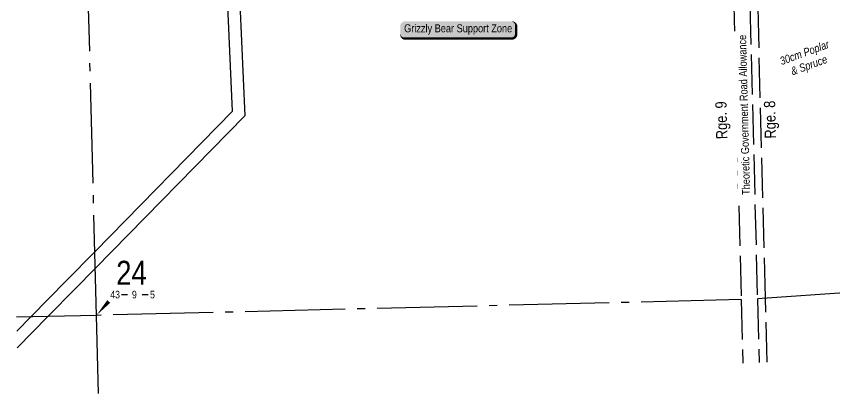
# Model space of a CAD drawing. Extents: x 623176 to 628609, y 5842554 to 5845751.
# Drawn here: x 623218 to 624241, y 5842554 to 5843025 of the extents above; entities that cross this region are included whole.
import ezdxf
from ezdxf.enums import TextEntityAlignment as Align

# ---------------------------------------------------------------- set-up
doc = ezdxf.new("R2010")
doc.units = 0
doc.header["$LTSCALE"] = 5
doc.linetypes.add('foc-QUARTERLINE', pattern=[33, 25, -3, 2, -3])
doc.linetypes.add('foc-UNSURVEYED', pattern=[12.5, 10, -2.5])
for name, color, linetype in [('10', 1, 'Continuous'), ('9', 3, 'Continuous'), ('AS-WILDLIFE-BLOCK', 131, 'Continuous'), ('C-RW', 13, 'Continuous'), ('D-TXT', 6, 'Continuous'), ('L-QSEC', 8, 'foc-QUARTERLINE'), ('L-ROAD-T', 7, 'Continuous'), ('L-SECLBL', 7, 'Continuous'), ('L-USEC', 7, 'foc-UNSURVEYED'), ('T-BUSH-T', 110, 'Continuous')]:
    doc.layers.add(name, color=color, linetype=linetype)
doc.styles.add('80', font='ARIALN.TTF', dxfattribs={"height": 10})
doc.styles.add('80L', font='ARIALN.TTF', dxfattribs={"height": 10})
doc.styles.add('80LS', font='ARIALNI.TTF', dxfattribs={"height": 10})
doc.styles.add('SIMPLEX', font='ARIALN.TTF')

# ---------------------------------------------------------------- blocks, each defined once
blk = doc.blocks.new('L-SECLBL')
at = {"layer": '9', "color": 7}
for p, q in [((-5.1, -27.8), (-12.3, -27.8)), ((20.7, -27.8), (13.5, -27.8))]:
    blk.add_line(p, q, dxfattribs=at)
at = {"layer": '10', "color": 2, "style": 'SIMPLEX'}
blk.add_attdef('SEC', text='', height=30, dxfattribs=at).set_placement((0, 0), align=Align.MIDDLE)
at = {"layer": '10', "color": 5, "style": '80L'}
blk.add_attdef('TWP', text='', height=9.5, dxfattribs=at).set_placement((-14.4, -27.4), align=Align.MIDDLE_RIGHT)
blk.add_attdef('RGE', text='', height=9.5, dxfattribs=at).set_placement((3.6, -27.4), align=Align.MIDDLE_CENTER)
blk.add_attdef('MER', text='', height=9.5, dxfattribs=at).set_placement((23.2, -27.4), align=Align.MIDDLE_LEFT)
blk = doc.blocks.new('*U54')
h = blk.add_hatch(color=255)
edge = h.paths.add_edge_path()
edge.add_line((-66.5, -11.5), (66.5, -11.5))
edge.add_arc((66.5, -5.5), 6, 270, 360)
edge.add_line((72.5, -5.5), (72.5, 4))
edge.add_arc((66.5, 4), 6, 0, 90)
edge.add_line((66.5, 10), (-66.5, 10))
edge.add_arc((-66.5, 4), 6, 90, 180)
edge.add_line((-72.5, 4), (-72.5, -5.5))
edge.add_arc((-66.5, -5.5), 6, 180, 270)
at = {"color": 131, "flags": 128}
blk.add_lwpolyline([(-66.5, -11.5, 3, 3, 0), (66.5, -11.5, 3, 3, 0.414214), (72.5, -5.5, 3, 3, 0), (72.5, 4, 3, 0, 0.414214), (66.5, 10, 0, 0, 0), (-66.5, 10, 0, 0, 0.414214), (-72.5, 4, 0, 0, 0), (-72.5, -5.5, 0, 3, 0.414214)], format="xyseb", close=True, dxfattribs=at)
at = {"color": 131, "style": '80'}
blk.add_attdef('ENTER_TEXT_001', (-36, -5), '', height=10, dxfattribs=at)

msp = doc.modelspace()

# ---------------------------------------------------------------- linework, layer by layer
at = {"layer": 'C-RW'}
for points in [[(623218.677, 5842631.512), (623236.145, 5842649.295), (623280.996, 5842694.956), (623316.22, 5842730.815), (623488.377, 5842906.094), (623463.673, 5843459.837)], [(623478.677, 5843460.2), (623503.659, 5842900.237), (623316.751, 5842709.942), (623291.703, 5842684.441), (623257.697, 5842649.823), (623219.217, 5842610.648)]]:
    msp.add_lwpolyline(points, dxfattribs=at)
at = {"layer": 'L-QSEC', "flags": 128}
for points in [[(623318.243, 5842651.305), (623297.773, 5843455.816)], [(624144.183, 5842672.369), (624954.818, 5842728.522)], [(624124.095, 5842670.978), (623318.243, 5842651.305)], [(623318.243, 5842651.305), (623218.228, 5842648.864)], [(623320.729, 5842553.602), (623318.243, 5842651.305)]]:
    msp.add_lwpolyline(points, dxfattribs=at)
at = {"layer": 'L-SECLBL', "flags": 128}
msp.add_lwpolyline([(623318.243, 5842651.305, 0, 5.002, 0), (623333.651, 5842668.621, 0, 0, 0)], format="xyseb", dxfattribs=at)
at = {"layer": 'L-USEC', "flags": 128}
for points in [[(624103.574, 5843475.4), (624113.835, 5843073.189), (624124.095, 5842670.978)], [(624123.662, 5843476.792), (624133.945, 5843073.702), (624144.205, 5842671.491)], [(624154.227, 5842673.065), (624143.968, 5843075.277), (624133.706, 5843477.488)], [(624124.095, 5842670.978), (624126.121, 5842591.53)], [(624144.205, 5842671.491), (624146.22, 5842592.476)], [(624156.27, 5842592.949), (624154.227, 5842673.065)]]:
    msp.add_lwpolyline(points, dxfattribs=at)

# ---------------------------------------------------------------- block references
at = {"layer": 'AS-WILDLIFE-BLOCK'}
ref = msp.add_blockref('*U54', (623770.365, 5843008.309), dxfattribs=dict(at, xscale=1.000361210425861, yscale=1.000361210425861, zscale=1.000361210425861))
ref.add_attrib('ENTER_TEXT_001', 'Grizzly Bear Support Zone', (623702.776, 5843004.689), dxfattribs={"layer": '0', "color": 131, "height": 10.00361, "style": '80'})
at = {"layer": 'L-SECLBL'}
msp.add_blockref('L-SECLBL', (623362.084, 5842704.646), dxfattribs=at).add_auto_attribs({'SEC': '24', 'TWP': '43', 'RGE': '9', 'MER': '5'})

# ---------------------------------------------------------------- texts
at = {"layer": 'D-TXT', "color": 3, "char_height": 14, "attachment_point": 1, "rotation": 91.461111, "style": '80L'}
for s, width, insert in [('Rge. 9', 73.72862, (624092.76, 5842871.07)), ('Rge. 8', 63.83803, (624153.505, 5842871.854))]:
    msp.add_mtext_dynamic_manual_height_columns(s, width=width, gutter_width=47.483, heights=[0], dxfattribs=dict(at, insert=insert))
at = {"layer": 'T-BUSH-T', "insert": (624201.292, 5842984.075), "char_height": 10, "width": 65.40696, "attachment_point": 2, "rotation": 20, "style": '80LS'}
msp.add_mtext('30cm Poplar\\P& Spruce', dxfattribs=at)

# ---------------------------------------------------------------- next in the draw order: texts
at = {"layer": 'L-ROAD-T', "insert": (624122.571, 5842901.452), "char_height": 10, "width": 199.54748, "attachment_point": 2, "rotation": 91.461209, "style": '80L', "bg_fill": 2}
msp.add_mtext('Theoretic Government Road Allowance', dxfattribs=at)

doc.saveas('drawing.dxf')
